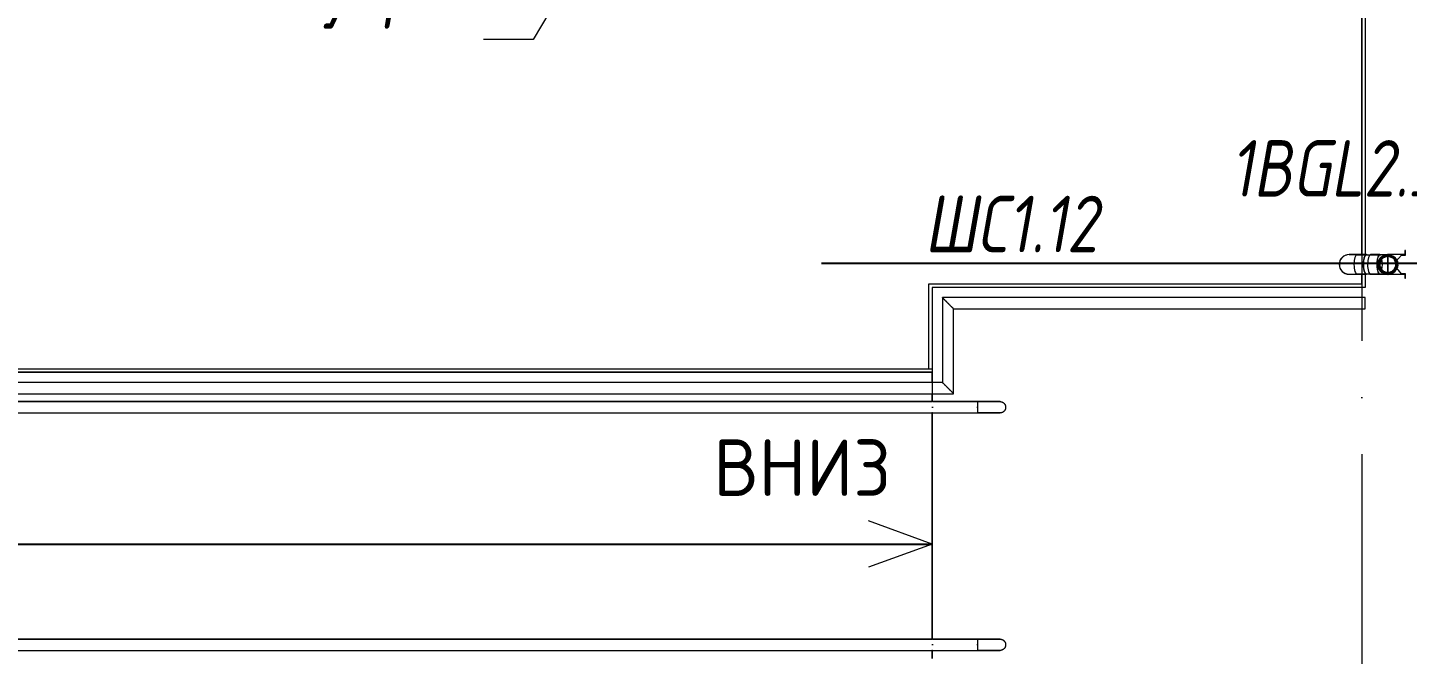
# Model space of a CAD drawing. Header units: millimetres. Extents: x -259793 to 1187961, y -549744 to 43070.
# Drawn here: x -40606 to -34504, y -26181 to -23410 of the extents above; entities that cross this region are included whole.
import ezdxf
from ezdxf import colors
from ezdxf.entities.mleader import LeaderData, LeaderLine
from ezdxf.enums import TextEntityAlignment as Align
from ezdxf.math import Vec2, Vec3

# ---------------------------------------------------------------- set-up
doc = ezdxf.new("R2010")
doc.units = ezdxf.units.MM
doc.linetypes.add('ADSK_Линия сетки', pattern=[25, 20, -2.5, 0, -2.5])
for name, color, linetype, lineweight in [('RC-Выноски', 7, 'Continuous', 0), ('RC-Извещатели_охранные', 5, 'Continuous', 30), ('Аннотация', 7, 'Continuous', 18), ('Лестницы', 252, 'Continuous', 9), ('Обобщенные модели', 252, 'Continuous', 18), ('Ограждение', 252, 'Continuous', 9), ('Оси', 252, 'Continuous', 9), ('Пандусы', 7, 'Continuous', 18), ('Стены наружные', 7, 'Continuous', 18)]:
    doc.layers.add(name, color=color, linetype=linetype, lineweight=lineweight)
doc.layers.add('RC-Позиционные_обозначения', color=7, linetype='Continuous')
doc.layers.add('Узлы', color=7, linetype='Continuous')
doc.styles.add('GOST Common', font='', dxfattribs={"width": 0.9, "height": 500})
doc.styles.add('RubezhCAD', font='', dxfattribs={"oblique": 10})
doc.styles.get("Standard").update_dxf_attribs({"font": ''})
doc.styles.get('GOST Common').set_extended_font_data('GOST type B')
doc.styles.get('RubezhCAD').set_extended_font_data('GOST type A')
doc.styles.get('Standard').set_extended_font_data('GOST type B')

# ---------------------------------------------------------------- blocks, each defined once
blk = doc.blocks.new('RC-UGO-IOPPA-01')
at = {"layer": 'RC-Извещатели_охранные'}
blk.add_attdef('PSTN', text='', height=2.5, dxfattribs=at).set_placement((0.977, 2.603), align=Align.BOTTOM_LEFT)
blk.add_wipeout([(2.5, -2.5), (2.5, 2.5), (-2.5, 2.5), (-2.5, -2.5)]).dxf.layer = 'RC-Извещатели_охранные'
blk.add_wipeout([(-2.5, -2.5), (-2.5, 2.5), (2.5, 2.5), (2.5, -2.5)]).dxf.layer = 'RC-Извещатели_охранные'
h = blk.add_hatch(color=256, dxfattribs=at)
h.dxf.hatch_style = 1
h.paths.add_polyline_path([(2.5, -2.5), (2.5, 2.5), (0, 0)])
blk.add_lwpolyline([(-2.5, -2.5), (2.5, -2.5), (2.5, 2.5), (-2.5, 2.5)], close=True, dxfattribs=at)
blk = doc.blocks.new('1 этаж')
at = {"layer": 'Аннотация', "color": 251, "lineweight": 20, "true_color": 0x636466}
for q in [(-36887.7, -25591.1), (-36887.7, -25796.3)]:
    blk.add_line((-36605.8, -25693.7), q, dxfattribs=at)
at = {"layer": 'Лестницы', "color": 251, "true_color": 0x636466}
for p, q in [((-34690.8, -20845.7), (-34690.8, -24413.8)), ((-34690.8, -24500.8), (-34690.8, -24558.7)), ((-36605.8, -24558.7), (-36605.8, -24978.7)), ((-34690.8, -24558.7), (-36605.8, -24558.7)), ((-36605.8, -25028.7), (-36605.8, -25064.6)), ((-36605.8, -25112.9), (-36605.8, -26114.6)), ((-36605.8, -26162.9), (-36605.8, -26198.7))]:
    blk.add_line(p, q, dxfattribs=at)
at = {"layer": 'Обобщенные модели', "color": 251, "true_color": 0x636466}
for p, q in [((-34512.8, -24396.2), (-34516.3, -24396.2)), ((-34516.3, -24396.2), (-34516.3, -24414)), ((-34512.8, -24416.1), (-34512.8, -24396.2)), ((-34727, -24414.7), (-34762.5, -24414.7)), ((-34727.9, -24414), (-34761.1, -24414)), ((-34619.6, -24416.1), (-34733.7, -24416.1)), ((-34686.1, -24413.6), (-34727, -24413.6)), ((-34626.2, -24413.6), (-34667.1, -24413.6)), ((-34596.2, -24414.7), (-34626.2, -24414.7)), ((-34516.3, -24414), (-34590.8, -24414)), ((-34590.8, -24416.1), (-34576.8, -24416.1)), ((-34590.8, -24420.8), (-34590.8, -24493.6)), ((-34590.8, -24493.6), (-34590.8, -24420.8)), ((-34579.1, -24416.4), (-34577.4, -24416.9)), ((-34576.8, -24416.1), (-34576.8, -24418.7)), ((-34556.2, -24435.2), (-34551.4, -24435.2)), ((-34543.7, -24431.7), (-34530.7, -24416.1)), ((-34530.7, -24416.1), (-34512.8, -24416.1)), ((-34762.5, -24499.7), (-34727, -24499.7)), ((-34761.8, -24500.5), (-34727.7, -24500.5)), ((-34733.7, -24498.3), (-34619.6, -24498.3)), ((-34727, -24500.8), (-34686.1, -24500.8)), ((-34667.1, -24500.8), (-34626.2, -24500.8)), ((-34626.2, -24499.7), (-34596.8, -24499.7)), ((-34576.8, -24498.3), (-34590.8, -24498.3)), ((-34590.8, -24500.5), (-34516.3, -24500.5)), ((-34576.8, -24495.8), (-34576.8, -24498.3)), ((-34551.4, -24479.2), (-34556.2, -24479.2)), ((-34530.8, -24498.3), (-34543.7, -24482.8)), ((-34512.8, -24498.3), (-34530.8, -24498.3)), ((-34516.3, -24500.5), (-34516.3, -24518.2)), ((-34516.3, -24518.2), (-34512.8, -24518.2)), ((-34512.8, -24518.2), (-34512.8, -24498.3))]:
    blk.add_line(p, q, dxfattribs=at)
at = {"layer": 'Обобщенные модели', "color": 251, "true_color": 0x636466, "flags": 128}
for points in [[(-34554.1, -24435.7), (-34553.3, -24437.2), (-34552.5, -24438.7), (-34551.8, -24440.3), (-34551.2, -24441.8), (-34550.6, -24443.4), (-34550.1, -24445), (-34549.6, -24446.7), (-34549.2, -24448.3), (-34548.9, -24450), (-34548.7, -24451.7), (-34548.5, -24453.4), (-34548.4, -24455.1), (-34548.3, -24456.8), (-34548.3, -24458.5), (-34548.4, -24460.2), (-34548.6, -24461.9), (-34548.8, -24463.6), (-34549.1, -24465.2), (-34549.4, -24466.9), (-34549.8, -24468.5), (-34550.3, -24470.2), (-34550.9, -24471.8), (-34551.5, -24473.4), (-34552.2, -24474.9), (-34552.9, -24476.5), (-34553.7, -24478), (-34554.4, -24479.2)], [(-34576.8, -24497.4), (-34578.2, -24497.8), (-34579.8, -24498.3)]]:
    blk.add_lwpolyline(points, dxfattribs=at)
at = {"layer": 'Обобщенные модели', "color": 251, "true_color": 0x636466}
for centre, radius, start, end in [((-34762.5, -24457.2), 43.4, 90, 270), ((-34762.5, -24457.2), 42.5, 180, 187.98826), ((-34762.5, -24457.2), 42.5, 165, 166.67517), ((-34762.5, -24457.2), 42.5, 141.87131, 150), ((-34762.5, -24457.2), 42.5, 120, 138.08017), ((-34762.5, -24457.2), 42.5, 102.82208, 113.75554), ((-34762.5, -24457.2), 43.4, 80.87109, 90), ((-34590.7, -24457.3), 43.3, 90.18652, 269.81348), ((-34590.8, -24457.2), 41.1, 90, 270), ((-34590.8, -24457.2), 36.5, 0, 180), ((-34590.8, -24457.2), 36.5, 180, 0), ((-34590.8, -24457.2), 36.4, 90, 270), ((-34590.8, -24457.2), 36.4, 270, 90), ((-34590.8, -24457.2), 42.5, 70.60956, 75), ((-34590.8, -24457.2), 41, 32.45149, 70.03394), ((-34590.8, -24457.2), 42.5, 330, 30), ((-34551.4, -24425.2), 10, 270, 320), ((-34551.4, -24425.2), 10, 270, 307.5), ((-34551.4, -24425.2), 10, 270, 307.5), ((-34551.4, -24425.2), 10, 270, 307.5), ((-34762.5, -24457.2), 42.5, 193.32483, 195), ((-34762.5, -24457.2), 42.5, 210, 226.74498), ((-34762.5, -24457.2), 42.5, 234.68206, 240), ((-34762.5, -24457.2), 42.5, 246.24446, 257.17792), ((-34762.5, -24457.2), 43.4, 270, 279.12891), ((-34590.8, -24457.2), 42.5, 285, 289.39044), ((-34590.8, -24457.2), 41, 289.96606, 327.54851), ((-34551.4, -24489.2), 10, 52.5, 90), ((-34551.4, -24489.2), 10, 52.5, 90), ((-34551.4, -24489.2), 10, 40, 90), ((-34551.4, -24489.2), 10, 52.5, 90)]:
    blk.add_arc(centre, radius, start, end, dxfattribs=at)
at = {"layer": 'Обобщенные модели', "color": 251, "lineweight": 40, "true_color": 0x636466}
for radius, start, end in [(41.1, 150, 179.93296), (41.1, 180, 209.93296), (38.8, 90, 270), (41.1, 90, 149.90842), (41.1, 61.8523, 90), (38.8, 270, 90), (41.1, 301.12105, 58.87895), (41.1, 210, 238.4908), (41.1, 240, 270), (41.1, 270, 298.1477)]:
    blk.add_arc((-34590.8, -24457.2), radius, start, end, dxfattribs=at)
at = {"layer": 'Обобщенные модели', "color": 251, "true_color": 0x636466}
for centre, major_axis, start_param, end_param in [((-34727, -24457.2), (0, 43.6), 0, 1.570796), ((-34727, -24457.2), (0, 43.6), 1.570796, 3.141593), ((-34686.1, -24457.2), (0, 43.6), 6.021386, 7.853982), ((-34686.1, -24457.2), (0, 43.6), 1.570796, 3.403392), ((-34686.1, -24457.2), (0, 41.1), 0, 1.570796), ((-34686.1, -24457.2), (0, 41.1), 1.570796, 3.141593), ((-34667.1, -24457.2), (0, 43.6), 0, 1.570796), ((-34667.1, -24457.2), (0, 43.6), 1.570796, 3.141593), ((-34626.2, -24457.2), (0, 43.6), 6.089343, 7.853982), ((-34626.2, -24457.2), (0, 43.6), 1.570796, 3.335435), ((-34626.2, -24457.2), (0, 42.5), 0, 3.141593), ((-34626.2, -24457.2), (0, 36.4), 3.986622, 5.438156)]:
    blk.add_ellipse(centre, major_axis=major_axis, ratio=0.309017, start_param=start_param, end_param=end_param, dxfattribs=at)
at = {"layer": 'Ограждение', "color": 251, "true_color": 0x636466}
for p, q in [((-36560.8, -24603.7), (-36560.8, -24978.7)), ((-34690.8, -24603.7), (-36560.8, -24603.7)), ((-34690.8, -24653.7), (-34690.8, -24603.7)), ((-36510.8, -25028.7), (-36510.8, -24653.7)), ((-36510.8, -24653.7), (-34690.8, -24653.7)), ((-36605.8, -24978.7), (-42443.8, -24978.7)), ((-36560.8, -24978.7), (-36605.8, -24978.7)), ((-36605.8, -24978.7), (-36605.8, -25028.7)), ((-42603.8, -25063.7), (-36607.8, -25063.7)), ((-42443.8, -25028.7), (-36605.8, -25028.7)), ((-36605.8, -25063.7), (-42443.8, -25063.7)), ((-36603.8, -25063.7), (-36607.8, -25063.7)), ((-36605.8, -25028.7), (-36510.8, -25028.7)), ((-36603.8, -25063.7), (-36605.8, -25063.7)), ((-36405.8, -25063.7), (-36603.8, -25063.7)), ((-36603.8, -25063.7), (-36405.8, -25063.7)), ((-36405.8, -25063.7), (-36405.8, -25113.7)), ((-42603.8, -25113.7), (-36607.8, -25113.7)), ((-42443.8, -25113.7), (-36605.8, -25113.7)), ((-36603.8, -25113.7), (-36607.8, -25113.7)), ((-36605.8, -25113.7), (-36603.8, -25113.7)), ((-36605.8, -25113.7), (-36603.8, -25113.7)), ((-36603.8, -25113.7), (-36605.8, -25113.7)), ((-36603.8, -25091.1), (-36603.8, -25086.4)), ((-36603.8, -25086.4), (-36603.8, -25091.1)), ((-36603.8, -25113.7), (-36405.8, -25113.7)), ((-36603.8, -25113.7), (-36405.8, -25113.7)), ((-36405.8, -25091.1), (-36405.8, -25086.4)), ((-36405.8, -25086.4), (-36405.8, -25088.7)), ((-36405.8, -25088.7), (-36405.8, -25091.1)), ((-42603.8, -26113.7), (-36607.8, -26113.7)), ((-36605.8, -26113.7), (-42601.8, -26113.7)), ((-36603.8, -26113.7), (-36607.8, -26113.7)), ((-36603.8, -26113.7), (-36605.8, -26113.7)), ((-36405.8, -26113.7), (-36603.8, -26113.7)), ((-36603.8, -26113.7), (-36405.8, -26113.7)), ((-36405.8, -26113.7), (-36405.8, -26163.7)), ((-42603.8, -26163.7), (-36607.8, -26163.7)), ((-42601.8, -26163.7), (-36605.8, -26163.7)), ((-36603.8, -26163.7), (-36607.8, -26163.7)), ((-36605.8, -26163.7), (-36603.8, -26163.7)), ((-36603.8, -26163.7), (-36605.8, -26163.7)), ((-36605.8, -26163.7), (-36603.8, -26163.7)), ((-36603.8, -26141.1), (-36603.8, -26136.4)), ((-36603.8, -26136.4), (-36603.8, -26141.1)), ((-36603.8, -26163.7), (-36405.8, -26163.7)), ((-36603.8, -26163.7), (-36405.8, -26163.7)), ((-36405.8, -26141.1), (-36405.8, -26136.4)), ((-36405.8, -26136.4), (-36405.8, -26138.7)), ((-36405.8, -26138.7), (-36405.8, -26141.1))]:
    blk.add_line(p, q, dxfattribs=at)
at = {"layer": 'Ограждение', "color": 251, "true_color": 0x636466, "flags": 128}
for points in [[(-36605.8, -24982.1), (-36605.8, -24986.1), (-36605.8, -24991.2), (-36605.8, -24997.3), (-36605.8, -25003.7), (-36605.8, -25010.2), (-36605.8, -25016.2), (-36605.8, -25021.4), (-36605.8, -25025.4)], [(-36603.8, -25063.7), (-36604.8, -25063.7), (-36605.8, -25063.7)], [(-36603.8, -25063.7), (-36604.8, -25063.7), (-36605.8, -25063.7)], [(-36405.8, -25063.7), (-36401.8, -25063.7), (-36397.8, -25063.7), (-36393.8, -25063.7), (-36389.9, -25063.7), (-36385.9, -25063.7), (-36382, -25063.7), (-36378.2, -25063.7), (-36374.3, -25063.7), (-36370.6, -25063.7), (-36366.9, -25063.7), (-36363.2, -25063.7), (-36359.6, -25063.7), (-36356.1, -25063.7), (-36352.7, -25063.7), (-36349.3, -25063.7), (-36346.1, -25063.7), (-36342.9, -25063.7), (-36339.9, -25063.7), (-36336.9, -25063.7), (-36334.1, -25063.7), (-36331.3, -25063.7), (-36328.7, -25063.7), (-36326.2, -25063.7), (-36323.9, -25063.7), (-36321.7, -25063.7), (-36319.6, -25063.7), (-36317.6, -25063.7), (-36315.8, -25063.7), (-36314.1, -25063.7), (-36312.6, -25063.7), (-36311.2, -25063.7), (-36310, -25063.7), (-36308.9, -25063.7), (-36308, -25063.7), (-36307.3, -25063.7), (-36306.7, -25063.7), (-36306.2, -25063.7), (-36305.9, -25063.7), (-36305.8, -25063.7), (-36305.8, -25063.7)], [(-36305.8, -25063.7), (-36305.9, -25063.7), (-36306.1, -25063.7), (-36306.5, -25063.7), (-36307.1, -25063.7), (-36307.8, -25063.7), (-36308.7, -25063.7), (-36309.7, -25063.7), (-36310.9, -25063.7), (-36312.2, -25063.7), (-36313.7, -25063.7), (-36315.3, -25063.7), (-36317.1, -25063.7), (-36319, -25063.7), (-36321.1, -25063.7), (-36323.3, -25063.7), (-36325.6, -25063.7), (-36328, -25063.7), (-36330.6, -25063.7), (-36333.3, -25063.7), (-36336.1, -25063.7), (-36339.1, -25063.7), (-36342.1, -25063.7), (-36345.2, -25063.7), (-36348.4, -25063.7), (-36351.8, -25063.7), (-36355.2, -25063.7), (-36358.7, -25063.7), (-36362.2, -25063.7), (-36365.9, -25063.7), (-36369.6, -25063.7), (-36373.3, -25063.7), (-36377.1, -25063.7), (-36381, -25063.7), (-36384.9, -25063.7), (-36388.8, -25063.7), (-36392.8, -25063.7), (-36396.7, -25063.7), (-36400.7, -25063.7), (-36404.7, -25063.7), (-36405.8, -25063.7)], [(-36305.8, -25063.7), (-36304.8, -25063.8), (-36303.8, -25063.8), (-36302.8, -25063.9), (-36301.8, -25064.1), (-36300.8, -25064.2), (-36299.9, -25064.4), (-36298.9, -25064.7), (-36297.9, -25065), (-36297, -25065.3), (-36296.1, -25065.7), (-36295.1, -25066.1), (-36294.3, -25066.6), (-36293.4, -25067), (-36292.5, -25067.5), (-36291.7, -25068.1), (-36290.9, -25068.7), (-36290.1, -25069.3), (-36289.3, -25069.9), (-36288.6, -25070.6), (-36287.9, -25071.3), (-36287.2, -25072), (-36286.5, -25072.8), (-36285.9, -25073.6), (-36285.3, -25074.4), (-36284.8, -25075.2), (-36284.2, -25076.1), (-36283.7, -25076.9), (-36283.3, -25077.8), (-36282.9, -25078.7), (-36282.5, -25079.7), (-36282.2, -25080.6), (-36281.8, -25081.6), (-36281.6, -25082.5), (-36281.4, -25083.5), (-36281.2, -25084.5), (-36281, -25085.5), (-36280.9, -25086.5), (-36280.8, -25087.5), (-36280.8, -25088.5), (-36280.8, -25088.7)], [(-36605.8, -25113.7), (-36604.8, -25113.7), (-36603.8, -25113.7)], [(-36605.8, -25113.7), (-36604.8, -25113.7), (-36603.8, -25113.7)], [(-36405.8, -25113.7), (-36401.8, -25113.7), (-36397.8, -25113.7), (-36393.8, -25113.7), (-36389.9, -25113.7), (-36385.9, -25113.7), (-36382, -25113.7), (-36378.2, -25113.7), (-36374.3, -25113.7), (-36370.6, -25113.7), (-36366.9, -25113.7), (-36363.2, -25113.7), (-36359.6, -25113.7), (-36356.1, -25113.7), (-36352.7, -25113.7), (-36349.3, -25113.7), (-36346.1, -25113.7), (-36342.9, -25113.7), (-36339.9, -25113.7), (-36336.9, -25113.7), (-36334.1, -25113.7), (-36331.3, -25113.7), (-36328.7, -25113.7), (-36326.2, -25113.7), (-36323.9, -25113.7), (-36321.7, -25113.7), (-36319.6, -25113.7), (-36317.6, -25113.7), (-36315.8, -25113.7), (-36314.1, -25113.7), (-36312.6, -25113.7), (-36311.2, -25113.7), (-36310, -25113.7), (-36308.9, -25113.7), (-36308, -25113.7), (-36307.3, -25113.7), (-36306.7, -25113.7), (-36306.2, -25113.7), (-36305.9, -25113.7), (-36305.8, -25113.7), (-36305.8, -25113.7)], [(-36305.8, -25113.7), (-36305.9, -25113.7), (-36306.1, -25113.7), (-36306.5, -25113.7), (-36307.1, -25113.7), (-36307.8, -25113.7), (-36308.7, -25113.7), (-36309.7, -25113.7), (-36310.9, -25113.7), (-36312.2, -25113.7), (-36313.7, -25113.7), (-36315.3, -25113.7), (-36317.1, -25113.7), (-36319, -25113.7), (-36321.1, -25113.7), (-36323.3, -25113.7), (-36325.6, -25113.7), (-36328, -25113.7), (-36330.6, -25113.7), (-36333.3, -25113.7), (-36336.1, -25113.7), (-36339.1, -25113.7), (-36342.1, -25113.7), (-36345.2, -25113.7), (-36348.4, -25113.7), (-36351.8, -25113.7), (-36355.2, -25113.7), (-36358.7, -25113.7), (-36362.2, -25113.7), (-36365.9, -25113.7), (-36369.6, -25113.7), (-36373.3, -25113.7), (-36377.1, -25113.7), (-36381, -25113.7), (-36384.9, -25113.7), (-36388.8, -25113.7), (-36392.8, -25113.7), (-36396.7, -25113.7), (-36400.7, -25113.7), (-36404.7, -25113.7), (-36405.8, -25113.7)], [(-36280.8, -25088.7), (-36280.8, -25089.7), (-36280.9, -25090.7), (-36281, -25091.7), (-36281.1, -25092.7), (-36281.3, -25093.7), (-36281.5, -25094.7), (-36281.8, -25095.6), (-36282.1, -25096.6), (-36282.4, -25097.5), (-36282.8, -25098.5), (-36283.2, -25099.4), (-36283.6, -25100.3), (-36284.1, -25101.2), (-36284.6, -25102), (-36285.2, -25102.8), (-36285.7, -25103.7), (-36286.4, -25104.5), (-36287, -25105.2), (-36287.7, -25106), (-36288.4, -25106.7), (-36289.1, -25107.3), (-36289.9, -25108), (-36290.7, -25108.6), (-36291.5, -25109.2), (-36292.3, -25109.8), (-36293.1, -25110.3), (-36294, -25110.8), (-36294.9, -25111.2), (-36295.8, -25111.7), (-36296.7, -25112), (-36297.7, -25112.4), (-36298.6, -25112.7), (-36299.6, -25112.9), (-36300.6, -25113.2), (-36301.5, -25113.4), (-36302.5, -25113.5), (-36303.5, -25113.6), (-36304.5, -25113.7), (-36305.5, -25113.7), (-36305.8, -25113.7)], [(-36603.8, -26113.7), (-36604.8, -26113.7), (-36605.8, -26113.7)], [(-36603.8, -26113.7), (-36604.8, -26113.7), (-36605.8, -26113.7)], [(-36405.8, -26113.7), (-36401.8, -26113.7), (-36397.8, -26113.7), (-36393.8, -26113.7), (-36389.9, -26113.7), (-36385.9, -26113.7), (-36382, -26113.7), (-36378.2, -26113.7), (-36374.3, -26113.7), (-36370.6, -26113.7), (-36366.9, -26113.7), (-36363.2, -26113.7), (-36359.6, -26113.7), (-36356.1, -26113.7), (-36352.7, -26113.7), (-36349.3, -26113.7), (-36346.1, -26113.7), (-36342.9, -26113.7), (-36339.9, -26113.7), (-36336.9, -26113.7), (-36334.1, -26113.7), (-36331.3, -26113.7), (-36328.7, -26113.7), (-36326.2, -26113.7), (-36323.9, -26113.7), (-36321.7, -26113.7), (-36319.6, -26113.7), (-36317.6, -26113.7), (-36315.8, -26113.7), (-36314.1, -26113.7), (-36312.6, -26113.7), (-36311.2, -26113.7), (-36310, -26113.7), (-36308.9, -26113.7), (-36308, -26113.7), (-36307.3, -26113.7), (-36306.7, -26113.7), (-36306.2, -26113.7), (-36305.9, -26113.7), (-36305.8, -26113.7), (-36305.8, -26113.7)], [(-36305.8, -26113.7), (-36305.9, -26113.7), (-36306.1, -26113.7), (-36306.5, -26113.7), (-36307.1, -26113.7), (-36307.8, -26113.7), (-36308.7, -26113.7), (-36309.7, -26113.7), (-36310.9, -26113.7), (-36312.2, -26113.7), (-36313.7, -26113.7), (-36315.3, -26113.7), (-36317.1, -26113.7), (-36319, -26113.7), (-36321.1, -26113.7), (-36323.3, -26113.7), (-36325.6, -26113.7), (-36328, -26113.7), (-36330.6, -26113.7), (-36333.3, -26113.7), (-36336.1, -26113.7), (-36339.1, -26113.7), (-36342.1, -26113.7), (-36345.2, -26113.7), (-36348.4, -26113.7), (-36351.8, -26113.7), (-36355.2, -26113.7), (-36358.7, -26113.7), (-36362.2, -26113.7), (-36365.9, -26113.7), (-36369.6, -26113.7), (-36373.3, -26113.7), (-36377.1, -26113.7), (-36381, -26113.7), (-36384.9, -26113.7), (-36388.8, -26113.7), (-36392.8, -26113.7), (-36396.7, -26113.7), (-36400.7, -26113.7), (-36404.7, -26113.7), (-36405.8, -26113.7)], [(-36305.8, -26113.7), (-36304.8, -26113.8), (-36303.8, -26113.8), (-36302.8, -26113.9), (-36301.8, -26114.1), (-36300.8, -26114.2), (-36299.9, -26114.4), (-36298.9, -26114.7), (-36297.9, -26115), (-36297, -26115.3), (-36296.1, -26115.7), (-36295.1, -26116.1), (-36294.3, -26116.6), (-36293.4, -26117), (-36292.5, -26117.5), (-36291.7, -26118.1), (-36290.9, -26118.7), (-36290.1, -26119.3), (-36289.3, -26119.9), (-36288.6, -26120.6), (-36287.9, -26121.3), (-36287.2, -26122), (-36286.5, -26122.8), (-36285.9, -26123.6), (-36285.3, -26124.4), (-36284.8, -26125.2), (-36284.2, -26126.1), (-36283.7, -26126.9), (-36283.3, -26127.8), (-36282.9, -26128.7), (-36282.5, -26129.7), (-36282.2, -26130.6), (-36281.8, -26131.6), (-36281.6, -26132.5), (-36281.4, -26133.5), (-36281.2, -26134.5), (-36281, -26135.5), (-36280.9, -26136.5), (-36280.8, -26137.5), (-36280.8, -26138.5), (-36280.8, -26138.7)], [(-36605.8, -26163.7), (-36604.8, -26163.7), (-36603.8, -26163.7)], [(-36605.8, -26163.7), (-36604.8, -26163.7), (-36603.8, -26163.7)], [(-36405.8, -26163.7), (-36401.8, -26163.7), (-36397.8, -26163.7), (-36393.8, -26163.7), (-36389.9, -26163.7), (-36385.9, -26163.7), (-36382, -26163.7), (-36378.2, -26163.7), (-36374.3, -26163.7), (-36370.6, -26163.7), (-36366.9, -26163.7), (-36363.2, -26163.7), (-36359.6, -26163.7), (-36356.1, -26163.7), (-36352.7, -26163.7), (-36349.3, -26163.7), (-36346.1, -26163.7), (-36342.9, -26163.7), (-36339.9, -26163.7), (-36336.9, -26163.7), (-36334.1, -26163.7), (-36331.3, -26163.7), (-36328.7, -26163.7), (-36326.2, -26163.7), (-36323.9, -26163.7), (-36321.7, -26163.7), (-36319.6, -26163.7), (-36317.6, -26163.7), (-36315.8, -26163.7), (-36314.1, -26163.7), (-36312.6, -26163.7), (-36311.2, -26163.7), (-36310, -26163.7), (-36308.9, -26163.7), (-36308, -26163.7), (-36307.3, -26163.7), (-36306.7, -26163.7), (-36306.2, -26163.7), (-36305.9, -26163.7), (-36305.8, -26163.7), (-36305.8, -26163.7)], [(-36305.8, -26163.7), (-36305.9, -26163.7), (-36306.1, -26163.7), (-36306.5, -26163.7), (-36307.1, -26163.7), (-36307.8, -26163.7), (-36308.7, -26163.7), (-36309.7, -26163.7), (-36310.9, -26163.7), (-36312.2, -26163.7), (-36313.7, -26163.7), (-36315.3, -26163.7), (-36317.1, -26163.7), (-36319, -26163.7), (-36321.1, -26163.7), (-36323.3, -26163.7), (-36325.6, -26163.7), (-36328, -26163.7), (-36330.6, -26163.7), (-36333.3, -26163.7), (-36336.1, -26163.7), (-36339.1, -26163.7), (-36342.1, -26163.7), (-36345.2, -26163.7), (-36348.4, -26163.7), (-36351.8, -26163.7), (-36355.2, -26163.7), (-36358.7, -26163.7), (-36362.2, -26163.7), (-36365.9, -26163.7), (-36369.6, -26163.7), (-36373.3, -26163.7), (-36377.1, -26163.7), (-36381, -26163.7), (-36384.9, -26163.7), (-36388.8, -26163.7), (-36392.8, -26163.7), (-36396.7, -26163.7), (-36400.7, -26163.7), (-36404.7, -26163.7), (-36405.8, -26163.7)], [(-36280.8, -26138.7), (-36280.8, -26139.7), (-36280.9, -26140.7), (-36281, -26141.7), (-36281.1, -26142.7), (-36281.3, -26143.7), (-36281.5, -26144.7), (-36281.8, -26145.6), (-36282.1, -26146.6), (-36282.4, -26147.5), (-36282.8, -26148.5), (-36283.2, -26149.4), (-36283.6, -26150.3), (-36284.1, -26151.2), (-36284.6, -26152), (-36285.2, -26152.8), (-36285.7, -26153.7), (-36286.4, -26154.5), (-36287, -26155.2), (-36287.7, -26156), (-36288.4, -26156.7), (-36289.1, -26157.3), (-36289.9, -26158), (-36290.7, -26158.6), (-36291.5, -26159.2), (-36292.3, -26159.8), (-36293.1, -26160.3), (-36294, -26160.8), (-36294.9, -26161.2), (-36295.8, -26161.7), (-36296.7, -26162), (-36297.7, -26162.4), (-36298.6, -26162.7), (-36299.6, -26162.9), (-36300.6, -26163.2), (-36301.5, -26163.4), (-36302.5, -26163.5), (-36303.5, -26163.6), (-36304.5, -26163.7), (-36305.5, -26163.7), (-36305.8, -26163.7)]]:
    blk.add_lwpolyline(points, dxfattribs=at)
at = {"layer": 'Ограждение', "color": 251, "true_color": 0x636466}
for points in [[(-36510.8, -24653.7), (-36510.8, -24653.7), (-36511.2, -24653.3), (-36512.6, -24651.9), (-36514.1, -24650.4), (-36515.6, -24648.9), (-36517, -24647.5), (-36518.5, -24646.1), (-36520.5, -24644), (-36522.8, -24641.7), (-36524.7, -24639.8), (-36526.2, -24638.3), (-36527.8, -24636.8), (-36529.3, -24635.2), (-36530.9, -24633.6), (-36532.5, -24632), (-36534.2, -24630.4), (-36535.8, -24628.7), (-36537.4, -24627.1), (-36539.1, -24625.5), (-36540.7, -24623.8), (-36542.3, -24622.3), (-36543.8, -24620.7), (-36545.4, -24619.2), (-36546.9, -24617.7), (-36548.3, -24616.2), (-36549.7, -24614.8), (-36551.5, -24613.1), (-36553.1, -24611.4), (-36554.6, -24609.9), (-36556, -24608.5), (-36557.5, -24607), (-36559, -24605.6), (-36560.4, -24604.2), (-36560.8, -24603.7), (-36560.8, -24603.7)], [(-36510.8, -25028.7), (-36510.8, -25028.7), (-36511.2, -25028.3), (-36512.6, -25026.9), (-36514.1, -25025.4), (-36515.6, -25023.9), (-36517, -25022.5), (-36518.5, -25021), (-36520.5, -25019), (-36522.8, -25016.7), (-36524.7, -25014.8), (-36526.2, -25013.3), (-36527.8, -25011.8), (-36529.3, -25010.2), (-36530.9, -25008.6), (-36532.5, -25007), (-36534.2, -25005.4), (-36535.8, -25003.7), (-36537.4, -25002.1), (-36539.1, -25000.5), (-36540.7, -24998.9), (-36542.3, -24997.3), (-36543.8, -24995.7), (-36545.4, -24994.2), (-36546.9, -24992.7), (-36548.3, -24991.2), (-36549.7, -24989.8), (-36551.5, -24988.1), (-36553.1, -24986.4), (-36554.6, -24984.9), (-36556, -24983.5), (-36557.5, -24982), (-36559, -24980.6), (-36560.4, -24979.2), (-36560.8, -24978.7), (-36560.8, -24978.7)]]:
    blk.add_open_spline(points, degree=3, knots=[0, 0, 0, 0, 0.083333, 0.125, 0.166667, 0.208333, 0.229167, 0.25, 0.291667, 0.333333, 0.354167, 0.375, 0.395833, 0.416667, 0.4375, 0.458333, 0.479167, 0.5, 0.520833, 0.541667, 0.5625, 0.583333, 0.604167, 0.625, 0.645833, 0.666667, 0.6875, 0.708333, 0.75, 0.770833, 0.791667, 0.833333, 0.875, 0.916667, 1, 1, 1, 1], dxfattribs=at)
at = {"layer": 'Оси', "color": 251, "linetype": 'ADSK_Линия сетки', "ltscale": 100, "true_color": 0x636466}
blk.add_line((-34705.8, 32206.9), (-34705.8, -33769.9), dxfattribs=at)
at = {"layer": 'Пандусы', "color": 251, "true_color": 0x636466}
for p, q in [((-42605.8, -24933.7), (-36605.8, -24933.7)), ((-36605.8, -24978.7), (-36605.8, -24933.7)), ((-36605.8, -25064.6), (-36605.8, -25028.7)), ((-36605.8, -26114.6), (-36605.8, -25112.9)), ((-36605.8, -26198.7), (-36605.8, -26162.9))]:
    blk.add_line(p, q, dxfattribs=at)
at = {"layer": 'Стены наружные', "color": 251, "true_color": 0x636466}
for p, q in [((-34705.8, -24413.6), (-34705.8, -20845.7)), ((-34690.8, -20860.7), (-34690.8, -24413.8)), ((-34705.8, -24543.7), (-34705.8, -24500.8)), ((-34690.8, -24500.8), (-34690.8, -24558.7)), ((-36620.8, -24918.7), (-36620.8, -24543.7)), ((-36620.8, -24543.7), (-34705.8, -24543.7)), ((-36605.8, -24558.7), (-36605.8, -24918.7)), ((-34690.8, -24558.7), (-36605.8, -24558.7)), ((-44480.8, -24918.7), (-36605.8, -24918.7)), ((-36605.8, -24933.7), (-42563.2, -24933.7))]:
    blk.add_line(p, q, dxfattribs=at)
at = {"layer": 'Узлы', "color": 251, "true_color": 0x636466}
blk.add_line((-42605.8, -25693.7), (-36605.8, -25693.7), dxfattribs=at)
at = {"layer": 'Пандусы', "color": 251, "true_color": 0x636466, "style": 'GOST Common'}
blk.add_text('ВНИЗ', height=250, dxfattribs=at).set_placement((-37573.4, -25480.4))

msp = doc.modelspace()

# ---------------------------------------------------------------- linework, layer by layer
at = {"layer": 'RC-Выноски', "linetype": 'ByBlock', "lineweight": 5, "ltscale": 0.01}
for p, q in [((-36767.2143, -20778.71014), (-38370.85892, -23462.96889)), ((-38370.85892, -23462.96889), (-42577.50873, -23462.96889))]:
    msp.add_line(p, q, dxfattribs=at)

# ---------------------------------------------------------------- block references
msp.add_blockref('1 этаж', (0, 0))

# ---------------------------------------------------------------- next in the draw order: texts
at = {"layer": 'RC-Выноски', "lineweight": 5, "ltscale": 0.01, "insert": (-40508.71445, -23097.30778), "char_height": 250, "attachment_point": 2, "style": 'RubezhCAD', "bg_fill": 2}
msp.add_mtext('Установить на откос внутри', dxfattribs=at)

# ---------------------------------------------------------------- next in the draw order: leaders
at = {"layer": 'RC-Выноски', "ltscale": 0.01}
ml = msp.add_multileader_mtext('Standard', dxfattribs=at)
ml.set_content('ШС1.12', color=256, style='RubezhCAD')
ml.set_leader_properties()
ml.build(insert=Vec2(0, 0))
ml.multileader.update_dxf_attribs({"has_text_frame": 1, "text_left_attachment_type": 6, "text_right_attachment_type": 6, "dogleg_length": 2, "arrow_head_size": 400, "scale": 100})
ctx = ml.context
ctx.base_point, ctx.scale, ctx.char_height, ctx.arrow_head_size, ctx.landing_gap_size, ctx.plane_origin = Vec3(-36795.31381, -24453.65985), 100, 250, 400, 100, Vec3(-319337.85832, -69809.41182)
ctx.left_attachment, ctx.right_attachment, ctx.text_align_type = 6, 6, 2
notes = []
notes.append((ctx, [(1, (1, 1, 0), (-35719.90459, -24453.65985), (-1, 0), 53.6743, [(0, [(-33226.63336, -24453.65985)], 0, [])])]))
ctx.mtext.insert, ctx.mtext.alignment, ctx.mtext.flow_direction = Vec3(-35873.57889, -24153.65985), 3, 5
ctx.mtext.has_bg_fill, ctx.mtext.bg_color, ctx.mtext.bg_scale_factor, ctx.mtext.bg_transparency, ctx.mtext.use_window_bg_color = 1, -1027028792, 1.5, 0, 1
for ctx, leaders in notes:
    for number, flags, end, landing, length, lines in leaders:
        leader = LeaderData()
        leader.index, (leader.has_last_leader_line, leader.has_dogleg_vector, leader.attachment_direction) = number, flags
        leader.last_leader_point, leader.dogleg_vector, leader.dogleg_length = Vec3(end), Vec3(landing), length
        for number, points, colour, breaks in lines:
            line = LeaderLine()
            line.index, line.vertices, line.color, line.breaks = number, Vec3.list(points), colors.encode_raw_color(colour), breaks
            leader.lines.append(line)
        ctx.leaders.append(leader)

# ---------------------------------------------------------------- next in the draw order: block references
at = {"layer": 'RC-Извещатели_охранные'}
ref = msp.add_blockref('RC-UGO-IOPPA-01', (-33935.92047, -24050.09214), dxfattribs=dict(at, xscale=100, yscale=100, zscale=100))
ref.add_attrib('PSTN', '1BGL2.3', dxfattribs={"layer": 'RC-Позиционные_обозначения', "height": 250, "style": 'RubezhCAD', "oblique": 10}).set_placement((-34823.62412, -24232.52654), align=Align.BOTTOM_CENTER)

doc.saveas('drawing.dxf')
